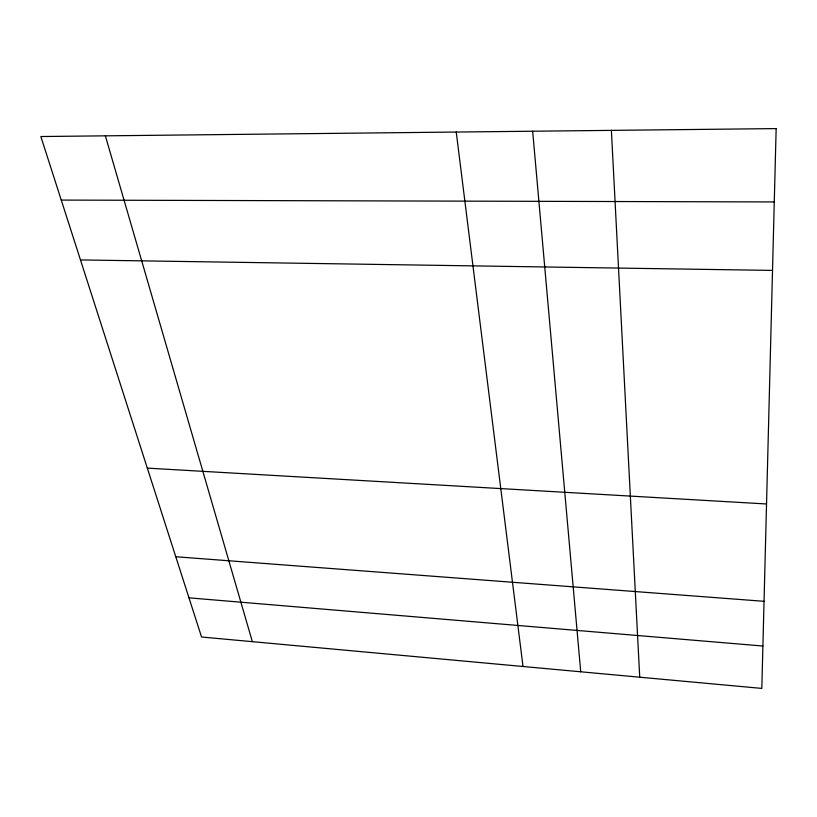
<?xml version="1.0" encoding="UTF-8"?>
<svg xmlns="http://www.w3.org/2000/svg" width="817" height="817" viewBox="0 0 817 817"><rect width="100%" height="100%" fill="white"/><g stroke="black" fill="none" stroke-linecap="round" stroke-linejoin="round"><path stroke-width="1.23" d="M61.255 200.083L774.271 201.942M80.474 259.929L772.514 270.407M147.326 468.121L766.53 503.977M175.788 556.745L764.038 601.312M188.982 597.84L762.894 646.033M105.362 135.836L252.351 641.662M456.243 132.048L523.003 666.488M532.664 131.231L580.724 671.788M611.382 130.373L639.731 677.201M776.15 128.596L761.812 688.404L201.554 637.005L40.85 136.531L776.15 128.596"/></g></svg>
